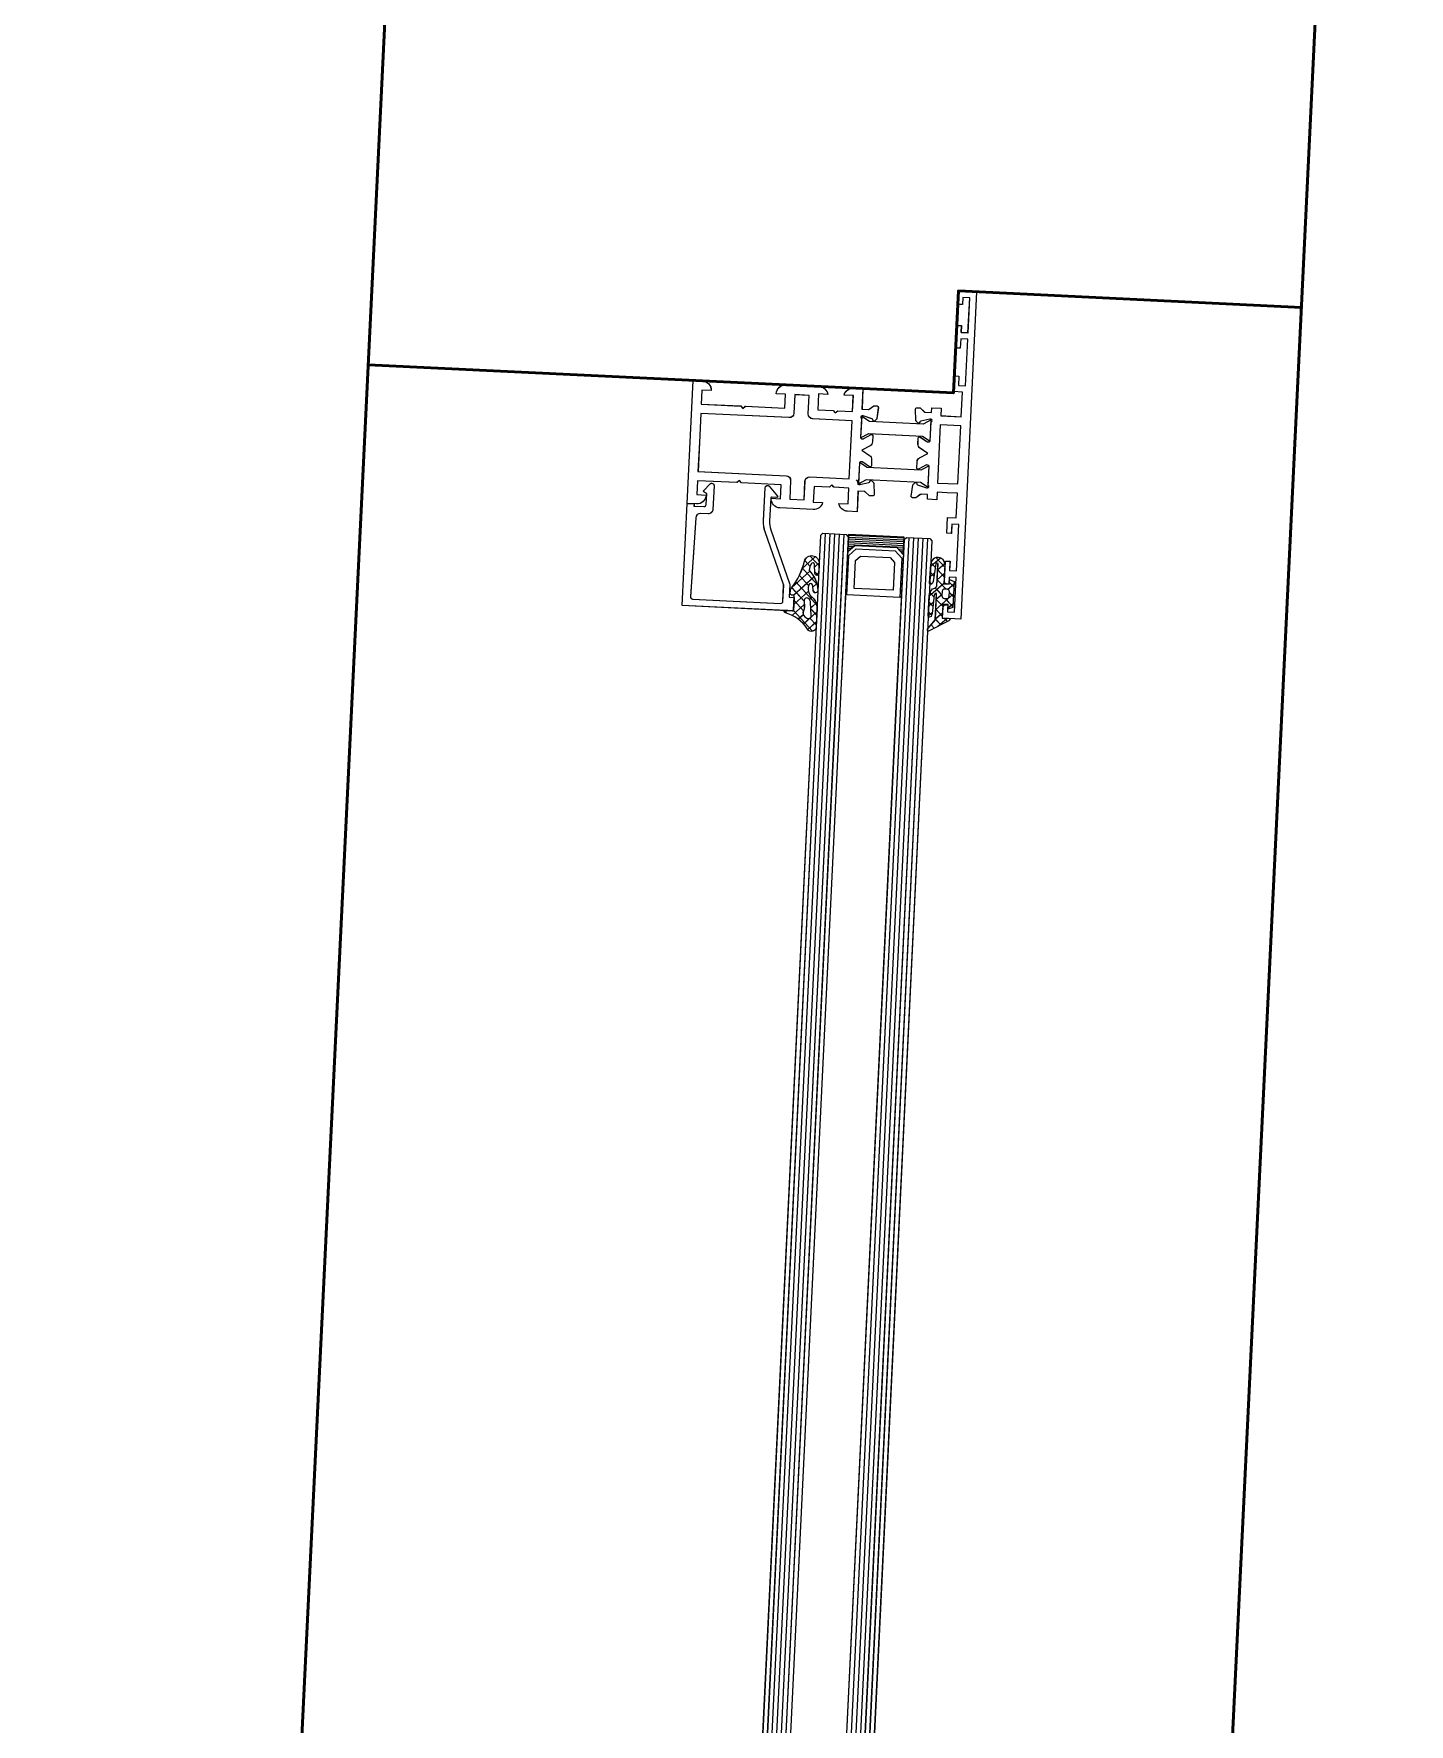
# Model space of a CAD drawing. Header units: millimetres. Extents: x 26282 to 30760, y 1404 to 4574.
# Drawn here: x 29199.79 to 29229.38, y 2884.74 to 2921.11 of the extents above; entities that cross this region are included whole.
import ezdxf

# ---------------------------------------------------------------- set-up
doc = ezdxf.new("R2010")
doc.units = ezdxf.units.MM
doc.header["$LTSCALE"] = 0.25
doc.linetypes.add('DIVIDE', pattern=[1.25, 0.5, -0.25, 0, -0.25, 0, -0.25])
for name, color, linetype, lineweight in [('AB-DUV', 4, 'Continuous', 50), ('DOĞRAMA', 30, 'Continuous', 20), ('SECTION LINE (3RDF)', 40, 'DIVIDE', 25)]:
    doc.layers.add(name, color=color, linetype=linetype, lineweight=lineweight)

# ---------------------------------------------------------------- blocks, each defined once
blk = doc.blocks.new('CHD60E27', base_point=(-138.6, 7.85))
at = {"color": 1, "linetype": 'Continuous'}
for p, q in [((-80.6, 56.35), (-78.6, 56.35)), ((-115.729976, 50.516652), (-114.729976, 49.516652)), ((-115.729976, 50.516652), (-114.729976, 49.516652)), ((-78.6, 29.85), (-80.6, 29.85)), ((-137.2, 16.75), (-135.7, 16.75)), ((-135.7, 16.75), (-135.7, 15.25))]:
    blk.add_line(p, q, dxfattribs=at)
at = {"color": 40, "linetype": 'Continuous'}
for points in [[(-138.6, 7.85), (-138.6, 78.35), (-134.7, 78.35), (-134.7, 75.95, -0.414213), (-135.199999, 75.45), (-135.7, 75.45), (-135.7, 76.95), (-137.2, 76.95), (-137.2, 69.45), (-135.7, 69.45), (-135.7, 70.95), (-135.2, 70.95, -0.414213), (-134.699999, 70.45), (-134.7, 66.05), (-135.7, 66.05), (-135.7, 68.05), (-137.2, 68.05), (-137.2, 58.05), (-135.7, 58.05), (-135.7, 60.05), (-134.7, 60.05), (-134.7, 56.65), (-136.6, 56.65), (-136.6, 51.35), (-134.4, 51.35), (-132.2, 51.35), (-132.2, 52.95), (-130.2, 52.95), (-130.2, 51.95), (-128.790992, 51.95, 0.176327), (-128.630295, 52.008489), (-127.7, 52.789099), (-127, 52.789099, -0.43976), (-126.701142, 52.462953), (-126.911671, 50.056591, -0.176327), (-126.983943, 49.901604), (-127.323223, 49.562323, -0.577351), (-127.741481, 49.674394), (-127.772347, 49.789587, 0.267949), (-127.949124, 49.966363), (-129.9, 50.489099), (-130.1, 50.489099, 0.842899), (-130.2, 49.906257), (-130.2, 45.839099, 0.414213), (-129.949998, 45.589099), (-129.628806, 45.589099, 0.137838), (-129.498553, 45.625711), (-127.980252, 46.552487, -0.585341), (-127.6, 46.339099), (-127.6, 45.002615, -0.261351), (-128.07899, 44.149065), (-129.797634, 43.1), (-128.07899, 42.050935, -0.261351), (-127.6, 41.197385), (-127.6, 39.8609, -0.585341), (-127.980252, 39.647512), (-129.498554, 40.574288, 0.137838), (-129.628807, 40.6109), (-129.95, 40.6109, 0.414213), (-130.199999, 40.360899), (-130.2, 36.293743, 0.842899), (-130.1, 35.710901), (-129.9, 35.7109), (-127.949123, 36.233636, 0.267949), (-127.772347, 36.410413), (-127.741481, 36.525605, -0.577351), (-127.323223, 36.637676), (-126.983943, 36.298396, -0.176327), (-126.911671, 36.143409), (-126.701141, 33.737047, -0.43976), (-127, 33.4109), (-127.7, 33.4109), (-128.630295, 34.191511, 0.176327), (-128.790992, 34.25), (-130.2, 34.25), (-130.2, 33.25), (-132.2, 33.25), (-132.2, 34.85), (-136.6, 34.85), (-136.6, 29.55), (-134.7, 29.55), (-134.7, 26.15), (-135.7, 26.15), (-135.7, 28.15), (-137.2, 28.15), (-137.2, 18.15), (-135.7, 18.15), (-135.7, 20.15), (-134.7, 20.15), (-134.7, 15.75, -0.414213), (-135.199999, 15.25), (-135.7, 15.25), (-135.7, 16.75), (-137.2, 16.75), (-137.2, 9.25), (-135.7, 9.25), (-135.7, 10.75), (-135.2, 10.75, -0.414213), (-134.699999, 10.25), (-134.7, 7.85), (-138.6, 7.85)], [(-78.6, 56.35), (-78.6, 29.85), (-79.6, 29.85), (-80.6, 29.85, -0.414213), (-82.599999, 31.85), (-80.6, 31.85), (-80.6, 34.85), (-89.1, 34.85), (-89.6, 35.35), (-90.1, 34.85), (-98.6, 34.85), (-98.6, 31.85), (-96.6, 31.85, -0.414213), (-98.599999, 29.85), (-105.740408, 29.85, -0.356298), (-107.699999, 31.450001), (-105.7, 31.45), (-105.7, 34.85), (-109, 34.85), (-109.5, 35.35), (-110, 34.85), (-113.2, 34.85), (-113.2, 31.45), (-111.2, 31.45, -0.356298), (-113.159592, 29.85), (-115.2, 29.85), (-115.2, 34.25), (-116.609007, 34.25, 0.176327), (-116.769704, 34.191511), (-117.7, 33.4109), (-118.4, 33.4109, -0.43976), (-118.698859, 33.737047), (-118.488329, 36.143409, -0.176327), (-118.416057, 36.298397), (-118.076776, 36.637677, -0.577351), (-117.658519, 36.525604), (-117.627652, 36.410413, 0.267949), (-117.450876, 36.233636), (-115.5, 35.7109), (-115.3, 35.7109, 0.842899), (-115.2, 36.293744), (-115.2, 40.3609, 0.414213), (-115.45, 40.6109), (-115.771193, 40.6109, 0.137838), (-115.901446, 40.574288), (-117.419747, 39.647512, -0.585341), (-117.799999, 39.8609), (-117.8, 41.197384, -0.261351), (-117.32101, 42.050935), (-115.602366, 43.1), (-117.321009, 44.149064, -0.261351), (-117.8, 45.002615), (-117.8, 46.339099, -0.585341), (-117.419747, 46.552488), (-115.901445, 45.625712, 0.137838), (-115.771193, 45.5891), (-115.45, 45.589099, 0.414213), (-115.199999, 45.8391), (-115.2, 49.906257, 0.842899), (-115.3, 50.489099), (-115.5, 50.489099), (-117.450876, 49.966364, 0.267949), (-117.627653, 49.789587), (-117.658518, 49.674395, -0.577351), (-118.076776, 49.562322), (-118.416057, 49.901603, -0.176327), (-118.488329, 50.056591), (-118.698858, 52.462953, -0.43976), (-118.4, 52.789099), (-117.7, 52.789099), (-116.769704, 52.008489, 0.176327), (-116.609007, 51.95), (-115.2, 51.95), (-115.2, 56.35), (-113.159591, 56.35, -0.356297), (-111.199999, 54.75), (-113.2, 54.75), (-113.2, 51.35), (-110, 51.35), (-109.5, 50.85), (-109, 51.35), (-105.7, 51.35), (-105.7, 54.75), (-107.7, 54.75, -0.356297), (-105.740408, 56.35), (-98.6, 56.35, -0.414213), (-96.599999, 54.350001), (-98.6, 54.35), (-98.6, 51.35), (-90.1, 51.35), (-89.6, 50.85), (-89.1, 51.35), (-80.6, 51.35), (-80.6, 54.35), (-82.6, 54.35, -0.414213), (-80.6, 56.35), (-78.6, 56.35)], [(-80.6, 43.1), (-80.6, 49.35), (-99.6, 49.35, -0.414213), (-100.6, 50.35), (-100.6, 54.35), (-103.7, 54.35), (-103.7, 50.35, -0.414213), (-104.699999, 49.350001), (-113.2, 49.35), (-113.2, 36.85), (-104.7, 36.85, -0.414213), (-103.699999, 35.850001), (-103.7, 31.85), (-100.6, 31.85), (-100.6, 35.85, -0.414213), (-99.6, 36.85), (-80.6, 36.85), (-80.6, 43.1)]]:
    blk.add_lwpolyline(points, format="xyb", close=True, dxfattribs=at)
blk.add_lwpolyline([(-134.4, 49.35), (-136.6, 49.35), (-136.6, 36.85), (-132.2, 36.85), (-132.2, 49.35), (-134.4, 49.35)], close=True, dxfattribs=at)
at = {"color": 4, "linetype": 'Continuous'}
for points in [[(-130.210348, 45.762166), (-128.497348, 46.762166), (-122.710348, 46.762166), (-116.923348, 46.762166), (-115.210348, 45.762166), (-115.210348, 50.362166), (-116.910348, 49.362166), (-122.710348, 49.362166), (-128.510348, 49.362166), (-130.210348, 50.362166), (-130.210348, 45.762166)], [(-128.497348, 39.437833), (-130.210348, 40.437833), (-130.210348, 35.837833), (-128.510348, 36.837833), (-122.710348, 36.837833), (-116.910348, 36.837833), (-115.210348, 35.837833), (-115.210348, 40.437833), (-116.923348, 39.437833), (-122.710348, 39.437833), (-128.497348, 39.437833)]]:
    blk.add_lwpolyline(points, close=True, dxfattribs=at)
blk = doc.blocks.new('CHD10-3111', base_point=(3855.389827, -8975.811796))
at = {"color": 40, "linetype": 'Continuous'}
blk.add_lwpolyline([(3855.389827, -8949.111796), (3879.389827, -8949.111796), (3879.389827, -8971.111796), (3877.889827, -8971.111796), (3877.889827, -8970.611796), (3875.789827, -8970.611796, 0.414276), (3875.289827, -8971.111902), (3875.289827, -8973.411796), (3875.891113, -8973.764938, -0.44986), (3875.948899, -8974.058621), (3874.687602, -8975.51474, -0.717959), (3873.789827, -8975.211796), (3873.789827, -8970.111796, -0.414242), (3874.789923, -8969.111796), (3876.40713, -8969.111796, 0.409111), (3877.406977, -8968.129248), (3877.703866, -8951.120522, 0.419335), (3877.203942, -8950.611796), (3858.289827, -8950.611796, 0.414214), (3857.789827, -8951.111796), (3857.789827, -8954.510299, 0.096347), (3857.826278, -8954.697709), (3862.331086, -8965.847499, -0.096289), (3862.789827, -8968.20752), (3862.789827, -8975.311796, -0.679855), (3861.925103, -8975.653814), (3860.044019, -8973.648631, -0.65679), (3860.189935, -8973.311796), (3861.289827, -8973.311796, 0.414214), (3861.489827, -8973.111796), (3861.489827, -8968.20752, 0.096295), (3861.125704, -8966.334383), (3856.526235, -8954.950297, -0.096289), (3856.489827, -8954.762994), (3856.489827, -8952.011796), (3855.389827, -8952.011796), (3855.389827, -8949.111796)], format="xyb", close=True, dxfattribs=at)
blk = doc.blocks.new('CHDMN-201', base_point=(29.944199, -19.992072))
at = {"color": 1, "linetype": 'Continuous'}
for p, q in [((24.944196, -17.917709), (26.712382, -16.149524)), ((24.944196, -17.222799), (26.363237, -18.64184)), ((24.944198, -20.039028), (27.683935, -17.299291)), ((25.670623, -15.827906), (29.959082, -20.116364)), ((24.944197, -19.344121), (26.23548, -20.635403)), ((25.079548, -21.600792), (25.475995, -21.997239)), ((25.189997, -21.91455), (25.940862, -21.163684)), ((25.940862, -21.163684), (26.275067, -20.829479)), ((26.23548, -20.635403), (26.260255, -20.660179)), ((26.954462, -24.392725), (29.944199, -21.402988)), ((27.730494, -21.495372), (30.203718, -19.022148)), ((27.817864, -19.286682), (28.843558, -18.260988)), ((27.826231, -20.104834), (29.944199, -22.222802)), ((31.257696, -20.089491), (31.80016, -19.547027)), ((31.416762, -19.452725), (31.950423, -19.986385)), ((25.232281, -26.114906), (26.046166, -25.301021)), ((25.475995, -21.997239), (29.768513, -26.289757)), ((25.477814, -24.120378), (25.941592, -24.584156)), ((25.916779, -27.551729), (30.108752, -23.359755)), ((26.075074, -23.150793), (26.624114, -22.601753)), ((26.882093, -28.707735), (30.556963, -25.032865)), ((27.79138, -22.191304), (30.58826, -24.988183)), ((24.944199, -28.524309), (25.530435, -27.938072)), ((25.094432, -27.979636), (25.776541, -28.661746)), ((25.178841, -25.942725), (28.496854, -29.260739)), ((26.991686, -25.63425), (29.066899, -27.709463)), ((24.944199, -29.950724), (27.004506, -32.011031)), ((24.952122, -30.637706), (25.869183, -29.720645)), ((25.810575, -31.900573), (28.517647, -29.193501)), ((26.861353, -29.746558), (28.07121, -30.956415))]:
    blk.add_line(p, q, dxfattribs=at)
for points in [[(26.390301, -23.393758, -0.11997), (25.342637, -22.236365, -0.11997), (24.944199, -20.726926), (24.944195, -16.789779, -0.730107), (26.758647, -16.209518, 0.185935), (31.810746, -19.549362, -0.858634), (31.670288, -20.125588), (30.144199, -19.992072, 0.414214), (29.944199, -20.192072), (29.944199, -23.09206, 0.414226), (30.244199, -23.392072), (30.544174, -23.392072, -0.414238), (30.844199, -23.692072), (30.844199, -24.310458, -0.167691), (30.631375, -24.927186, 0.106409), (28.114271, -30.786691, -0.907546), (24.944199, -30.478675), (24.944199, -28.292072, -1), (25.744199, -28.292072), (25.908447, -30.169443, 0.790151), (26.678457, -30.282816, 0.061795), (27.025941, -28.955975, 0.24686), (26.961879, -28.781202, -0.192553), (24.944199, -24.656358, -1), (25.941426, -24.581945, 0.061004), (26.187228, -25.817745, 0.744986), (26.953471, -25.796309, 0.211789), (26.613432, -23.622255, 0.100818), (26.390301, -23.393758)], [(26.255022, -20.600362), (26.380094, -22.029945, 0.17342), (26.661249, -22.641873, 0.008526), (26.786952, -22.766133, 0.691738), (27.799141, -22.280005), (27.680588, -20.924941, -0.129672), (27.819183, -20.120619, 0.375997), (27.441422, -18.85823), (27.046771, -18.610379, 0.619603), (26.12995, -19.17078), (26.255022, -20.600362)]]:
    blk.add_lwpolyline(points, format="xyb", close=True, dxfattribs=at)
blk = doc.blocks.new('*U44')
at = {"color": 4, "linetype": 'Continuous'}
for p, q in [((1457.994385, 76), (1457.994385, 75.99)), ((1458.394385, 76), (1458.394385, 75.6)), ((1458.794385, 76), (1458.794385, 75.2)), ((1459.194385, 76), (1459.194385, 74.8)), ((1459.594385, 76), (1459.594385, 64)), ((1459.994385, 76), (1459.994385, 64)), ((1460.394385, 76), (1460.394385, 64)), ((1460.794385, 76), (1460.794385, 64)), ((1461.194385, 76), (1461.194385, 64)), ((1461.594385, 76), (1461.594385, 64)), ((1457.994385, 64.01), (1457.994385, 64)), ((1458.394385, 64.4), (1458.394385, 64)), ((1458.794385, 64.8), (1458.794385, 64)), ((1459.194385, 65.2), (1459.194385, 64))]:
    blk.add_line(p, q, dxfattribs=at)
blk = doc.blocks.new('CHD40D02')
at = {"color": 1, "linetype": 'Continuous'}
for p, q in [((-1.122662, 0.665503), (-0.457159, 0)), ((-1.012226, 0), (0.801576, 1.813802)), ((0, -1.109094), (1.4, 0.290906)), ((0.205857, 1.458304), (1.4, 0.264161)), ((1.534377, 2.251105), (2.247288, 1.538194)), ((-2.117144, -5.347558), (1.4, -1.830414)), ((-2.117144, -3.226238), (-1.117144, -2.226238)), ((-2.117144, -2.582656), (-0.421916, -4.277884)), ((0, -0.457159), (1.4, -1.857159)), ((0, -2.578479), (1.4, -3.978479)), ((2.000247, -3.351488), (2.91136, -2.440375)), ((2.050967, -2.508126), (2.906913, -3.364072)), ((2.135987, -1.094428), (2.921622, -0.308793)), ((2.222769, -0.558608), (2.917076, -1.252915)), ((-2.117144, -4.703976), (-1.237492, -5.583628)), ((-2.117144, -7.468879), (-0.899257, -6.250992)), ((-2.117144, -6.825296), (-1.117144, -7.825296)), ((-0.543237, -6.277883), (1.4, -8.22112)), ((0, -7.473055), (2.106571, -5.366485)), ((0.262508, -5.089227), (1.4, -3.951735)), ((0.262508, -4.962308), (1.066416, -5.766216)), ((1.066416, -5.766216), (1.7501, -6.4499)), ((1.930627, -4.509107), (2.59883, -5.177309)), ((2.106571, -5.366485), (2.901098, -4.571957)), ((2.59883, -5.177309), (2.73038, -5.30886)), ((0, -9.594375), (1.4, -8.194375)), ((0, -8.942441), (1.4, -10.34244)), ((0.005596, -11.710099), (1.4, -10.315696)), ((2.065011, -9.650685), (2.925923, -8.789773)), ((2.137826, -8.958946), (2.903131, -9.724251)), ((2.53001, -7.22981), (2.953639, -7.653438)), ((0.000001, -11.063761), (1.86654, -12.930301)), ((0.929001, -12.908016), (2.87289, -10.964126)), ((1.935795, -10.878236), (2.844412, -11.786853))]:
    blk.add_line(p, q, dxfattribs=at)
at = {"color": 7, "linetype": 'Continuous'}
blk.add_line((2.921685, -0.29561), (2.817805, -0.199647), dxfattribs=at)
at = {"color": 1, "linetype": 'Continuous'}
for points in [[(2.921685, -0.29561), (2.9, -4.8), (2.8, -5.1), (2.7, -5.4), (2.6, -5.7), (2.4, -6), (2.3, -6.2), (2, -6.3), (1.8, -6.4), (1.6, -6.6), (1.5, -6.7), (1.4, -6.9), (1.4, -11.5), (1.4, -11.7), (1.6, -11.8), (1.65982, -11.8), (1.85982, -11.6), (2.25982, -7.8), (2.35982, -7.4), (2.55982, -7.2), (2.85982, -7.2), (2.95982, -7.4), (2.85982, -11.5, -1.047986), (0.000001, -11.499982), (0, -7.412301), (-1.117144, -7.412301), (-1.117144, -8.412301), (-2.117144, -7.977518), (-2.117144, -2.406848), (-1.117144, -2.015544), (-1.117144, -3.015544), (0, -3.015544), (0, 0), (-1.5, 0), (-1.6, 0.1), (-1.6, 0.3), (-1.4, 0.5), (2.700478, 2.946982), (2.800478, 2.946982), (2.900478, 2.746982), (2.900478, 2.446982), (2.700478, 2.146982), (1.4, 0.4), (1.4, -5.2), (1.5, -5.3), (1.7, -5.2), (1.907825, -4.888262), (2.146067, -0.926812), (2.230152, -0.523166), (2.318197, -0.219443), (2.614003, -0.107644), (2.817805, -0.199647), (2.921685, -0.29561)], [(0.116062, -6.131436, 0.198912), (0.262508, -5.777883), (0.262508, -4.777884, 0.414213), (-0.237492, -4.277884), (-0.737492, -4.277884, 0.414213), (-1.237492, -4.777883), (-1.237492, -5.777884, 0.414213), (-0.737492, -6.277883), (-0.237491, -6.277883, 0.198912), (0.116062, -6.131436)]]:
    blk.add_lwpolyline(points, format="xyb", close=True, dxfattribs=at)
blk = doc.blocks.new('A$C74C11A8A')
at = {"layer": 'DOĞRAMA', "color": 155, "linetype": 'Continuous'}
for p, q in [((1307.83, 82.94), (753.58, 82.94)), ((1307.83, 81.94), (753.58, 81.94)), ((1307.83, 80.94), (753.58, 80.94)), ((1339.33, 82.94), (1307.83, 82.94)), ((1339.83, 81.94), (1307.83, 81.94)), ((1339.83, 80.94), (1307.83, 80.94)), ((1339.33, 82.94), (1339.83, 82.44)), ((1339.83, 82.44), (1339.83, 77.44)), ((1307.83, 79.94), (753.58, 79.94)), ((1307.83, 78.94), (753.58, 78.94)), ((1307.83, 77.94), (753.58, 77.94)), ((1307.83, 76.94), (753.58, 76.94)), ((1339.83, 79.94), (1307.83, 79.94)), ((1339.83, 78.94), (1307.83, 78.94)), ((1339.83, 77.94), (1307.83, 77.94)), ((1339.33, 76.94), (1307.83, 76.94)), ((1326.83, 65.24), (1326.83, 76.64)), ((1326.83, 76.64), (1335.33, 76.64)), ((1335.33, 76.64), (1336.83, 75.14)), ((1339.83, 77.44), (1339.33, 76.94)), ((1328.33, 66.74), (1328.33, 75.14)), ((1328.33, 75.14), (1334.33, 75.14)), ((1334.33, 75.14), (1335.33, 74.14)), ((1335.33, 74.14), (1335.33, 67.74)), ((1336.83, 75.14), (1336.83, 66.74)), ((1334.33, 66.74), (1328.33, 66.74)), ((1335.33, 67.74), (1334.33, 66.74)), ((1336.83, 66.74), (1335.33, 65.24)), ((1307.83, 64.94), (753.58, 64.94)), ((1307.83, 63.94), (753.58, 63.94)), ((1307.83, 62.94), (753.58, 62.94)), ((1307.83, 61.94), (753.58, 61.94)), ((1339.33, 64.94), (1307.83, 64.94)), ((1339.83, 63.94), (1307.83, 63.94)), ((1339.83, 62.94), (1307.83, 62.94)), ((1339.83, 61.94), (1307.83, 61.94)), ((1335.33, 65.24), (1326.83, 65.24)), ((1339.33, 64.94), (1339.83, 64.44)), ((1339.83, 64.44), (1339.83, 59.44)), ((1307.83, 60.94), (753.58, 60.94)), ((1307.83, 59.94), (753.58, 59.94)), ((1307.83, 58.94), (753.58, 58.94)), ((1339.83, 60.94), (1307.83, 60.94)), ((1339.83, 59.94), (1307.83, 59.94)), ((1339.33, 58.94), (1307.83, 58.94)), ((1339.83, 59.44), (1339.33, 58.94))]:
    blk.add_line(p, q, dxfattribs=at)
blk.add_lwpolyline([(1339.83, 76.94), (1336.08, 76.94), (1337.58, 75.44), (1337.58, 66.44), (1336.08, 64.94), (1339.83, 64.94), (1339.83, 76.94)], close=True, dxfattribs=at)
at = {"layer": 'DOĞRAMA', "color": 155, "rotation": 90}
for name, p in [('CHD60E27', (1393.33, 51.94)), ('CHD10-3111', (1349.53, 87.94)), ('CHDMN-201', (1322.83, 87.94))]:
    blk.add_blockref(name, p, dxfattribs=at)
at = {"layer": 'DOĞRAMA', "color": 155}
blk.add_blockref('*U44', (-121.91, 0.94), dxfattribs=at)
at = {"layer": 'DOĞRAMA', "color": 155, "xscale": 1.034312, "rotation": 90}
blk.add_blockref('CHD40D02', (1322.83, 55.94), dxfattribs=at)
blk = doc.blocks.new('A$C187D15ED')
at = {"layer": 'AB-DUV'}
for p, q in [((9627.342, 2518.262), (9639.03, 2760.149)), ((9646.641, 2503.262), (9658.959, 2758.194))]:
    blk.add_line(p, q, dxfattribs=at)
blk.add_lwpolyline([(9636.557, 2708.963), (9649.152, 2708.355), (9649.259, 2710.552), (9656.64, 2710.195)], dxfattribs=at)
at = {"layer": 'SECTION LINE (3RDF)', "xscale": 0.0999999999999993, "yscale": 0.0999999999999993, "zscale": 0.0999999999999993, "rotation": 87.23356812257782}
blk.add_blockref('A$C74C11A8A', (9648.112, 2571.111), dxfattribs=at)
blk.add_blockref('A$C74C11A8A', (9648.112, 2571.111), dxfattribs=at)

msp = doc.modelspace()

# ---------------------------------------------------------------- block references
at = {"layer": 'AB-DUV', "ltscale": 100}
msp.add_blockref('A$C187D15ED', (19570.424, 205.028, 5.126), dxfattribs=at)

# ---------------------------------------------------------------- next in the draw order: linework, layer by layer
at = {"layer": 'DOĞRAMA', "color": 1, "linetype": 'Continuous'}
for p, q in [((29219.739, 2914.686, 5.126), (29219.747, 2914.835, 5.126)), ((29219.889, 2914.678, 5.126), (29219.739, 2914.686, 5.126)), ((29213.973, 2913.653, 5.126), (29214.173, 2913.643, 5.126)), ((29217.582, 2911.409, 5.126), (29217.487, 2911.514, 5.126)), ((29217.582, 2911.409, 5.126), (29217.487, 2911.514, 5.126)), ((29214.045, 2910.996, 5.126), (29213.845, 2911.006, 5.126)), ((29216.606, 2909.862, 5.126), (29216.323, 2909.605, 5.126)), ((29216.491, 2909.652, 5.126), (29216.376, 2909.779, 5.126)), ((29216.683, 2909.663, 5.126), (29216.488, 2909.879, 5.126)), ((29216.686, 2909.732, 5.126), (29216.59, 2909.645, 5.126)), ((29219.062, 2909.292, 5.126), (29219.092, 2909.701, 5.126)), ((29219.299, 2909.832, 5.126), (29219.088, 2909.648, 5.126)), ((29219.185, 2909.634, 5.126), (29219.095, 2909.73, 5.126)), ((29219.196, 2909.706, 5.126), (29219.136, 2909.329, 5.126)), ((29219.218, 2909.725, 5.126), (29219.196, 2909.706, 5.126)), ((29219.386, 2909.643, 5.126), (29219.202, 2909.839, 5.126)), ((29219.224, 2909.725, 5.126), (29219.218, 2909.725, 5.126)), ((29219.221, 2909.234, 5.126), (29219.243, 2909.694, 5.126)), ((29219.244, 2909.714, 5.126), (29219.224, 2909.725, 5.126)), ((29219.388, 2909.708, 5.126), (29219.237, 2909.576, 5.126)), ((29219.243, 2909.694, 5.126), (29219.244, 2909.714, 5.126)), ((29219.388, 2909.687, 5.126), (29219.368, 2909.279, 5.126)), ((29216.484, 2909.548, 5.126), (29216.099, 2909.199, 5.126)), ((29216.575, 2909.428, 5.126), (29216.136, 2909.03, 5.126)), ((29216.592, 2908.871, 5.126), (29216.184, 2909.321, 5.126)), ((29216.458, 2909.242, 5.126), (29216.261, 2909.459, 5.126)), ((29216.641, 2909.264, 5.126), (29216.325, 2909.611, 5.126)), ((29216.659, 2909.467, 5.126), (29216.594, 2909.538, 5.126)), ((29216.677, 2909.521, 5.126), (29216.615, 2909.465, 5.126)), ((29219.166, 2909.512, 5.126), (29219.072, 2909.431, 5.126)), ((29219.155, 2909.444, 5.126), (29219.079, 2909.524, 5.126)), ((29219.136, 2909.329, 5.126), (29219.124, 2909.289, 5.126)), ((29219.379, 2909.496, 5.126), (29219.227, 2909.364, 5.126)), ((29219.419, 2909.163, 5.126), (29219.227, 2909.366, 5.126)), ((29219.375, 2909.431, 5.126), (29219.238, 2909.578, 5.126)), ((29219.483, 2909.273, 5.126), (29219.488, 2909.373, 5.126)), ((29219.488, 2909.373, 5.126), (29219.589, 2909.324, 5.126)), ((29219.589, 2909.324, 5.126), (29219.563, 2908.768, 5.126)), ((29216.362, 2908.902, 5.126), (29216.096, 2909.195, 5.126)), ((29216.456, 2909.118, 5.126), (29216.143, 2908.834, 5.126)), ((29216.538, 2908.989, 5.126), (29216.48, 2908.937, 5.126)), ((29216.636, 2909.281, 5.126), (29216.551, 2909.204, 5.126)), ((29216.602, 2909.083, 5.126), (29216.558, 2909.132, 5.126)), ((29219.032, 2908.582, 5.126), (29219.056, 2909.032, 5.126)), ((29219.141, 2909.085, 5.126), (29219.055, 2909.009, 5.126)), ((29219.056, 2909.032, 5.126), (29219.068, 2909.062, 5.126)), ((29219.072, 2909.272, 5.126), (29219.062, 2909.292, 5.126)), ((29219.106, 2909.273, 5.126), (29219.064, 2909.317, 5.126)), ((29219.068, 2909.062, 5.126), (29219.079, 2909.091, 5.126)), ((29219.103, 2909.27, 5.126), (29219.072, 2909.272, 5.126)), ((29219.089, 2909.068, 5.126), (29219.076, 2909.082, 5.126)), ((29219.079, 2909.091, 5.126), (29219.091, 2909.12, 5.126)), ((29219.155, 2908.998, 5.126), (29219.089, 2909.068, 5.126)), ((29219.091, 2909.12, 5.126), (29219.113, 2909.149, 5.126)), ((29219.124, 2909.289, 5.126), (29219.103, 2909.27, 5.126)), ((29219.113, 2909.149, 5.126), (29219.125, 2909.169, 5.126)), ((29219.159, 2909.036, 5.126), (29219.115, 2908.641, 5.126)), ((29219.125, 2909.169, 5.126), (29219.156, 2909.177, 5.126)), ((29219.368, 2909.285, 5.126), (29219.141, 2909.085, 5.126)), ((29219.156, 2909.177, 5.126), (29219.177, 2909.186, 5.126)), ((29219.182, 2909.066, 5.126), (29219.159, 2909.036, 5.126)), ((29219.177, 2909.186, 5.126), (29219.199, 2909.205, 5.126)), ((29219.203, 2909.075, 5.126), (29219.182, 2909.066, 5.126)), ((29219.25, 2909.119, 5.126), (29219.183, 2909.191, 5.126)), ((29219.186, 2908.505, 5.126), (29219.213, 2909.065, 5.126)), ((29219.577, 2909.062, 5.126), (29219.196, 2908.728, 5.126)), ((29219.199, 2909.205, 5.126), (29219.21, 2909.215, 5.126)), ((29219.213, 2909.065, 5.126), (29219.203, 2909.075, 5.126)), ((29219.33, 2909.048, 5.126), (29219.207, 2908.94, 5.126)), ((29219.21, 2909.215, 5.126), (29219.221, 2909.234, 5.126)), ((29219.329, 2909.035, 5.126), (29219.25, 2909.119, 5.126)), ((29219.333, 2909.117, 5.126), (29219.328, 2909.017, 5.126)), ((29219.368, 2909.279, 5.126), (29219.483, 2909.273, 5.126)), ((29219.377, 2908.964, 5.126), (29219.429, 2908.962, 5.126)), ((29219.439, 2909.162, 5.126), (29219.387, 2909.164, 5.126)), ((29219.563, 2908.786, 5.126), (29219.396, 2908.963, 5.126)), ((29219.587, 2909.274, 5.126), (29219.455, 2909.158, 5.126)), ((29219.483, 2909.009, 5.126), (29219.488, 2909.109, 5.126)), ((29219.584, 2909.209, 5.126), (29219.485, 2909.314, 5.126)), ((29219.574, 2908.997, 5.126), (29219.487, 2909.09, 5.126)), ((29215.986, 2908.646, 5.126), (29215.936, 2908.702, 5.126)), ((29216.005, 2908.709, 5.126), (29215.948, 2908.657, 5.126)), ((29216.364, 2908.832, 5.126), (29216.105, 2908.597, 5.126)), ((29216.543, 2908.256, 5.126), (29216.135, 2908.705, 5.126)), ((29216.348, 2908.694, 5.126), (29216.147, 2908.915, 5.126)), ((29216.345, 2908.612, 5.126), (29216.238, 2908.514, 5.126)), ((29216.636, 2908.673, 5.126), (29216.349, 2908.413, 5.126)), ((29216.542, 2908.79, 5.126), (29216.507, 2908.759, 5.126)), ((29216.51, 2908.739, 5.126), (29216.507, 2908.742, 5.126)), ((29216.632, 2908.604, 5.126), (29216.51, 2908.739, 5.126)), ((29216.62, 2908.862, 5.126), (29216.542, 2908.79, 5.126)), ((29216.63, 2908.83, 5.126), (29216.592, 2908.871, 5.126)), ((29219.117, 2908.658, 5.126), (29219.032, 2908.584, 5.126)), ((29219.105, 2908.605, 5.126), (29219.037, 2908.678, 5.126)), ((29219.142, 2908.883, 5.126), (29219.043, 2908.796, 5.126)), ((29219.132, 2908.799, 5.126), (29219.048, 2908.889, 5.126)), ((29219.104, 2908.602, 5.126), (29219.094, 2908.572, 5.126)), ((29219.115, 2908.641, 5.126), (29219.104, 2908.602, 5.126)), ((29219.338, 2908.649, 5.126), (29219.186, 2908.516, 5.126)), ((29219.334, 2908.584, 5.126), (29219.197, 2908.731, 5.126)), ((29219.345, 2908.796, 5.126), (29219.207, 2908.943, 5.126)), ((29219.347, 2908.839, 5.126), (29219.332, 2908.538, 5.126)), ((29219.462, 2908.834, 5.126), (29219.347, 2908.839, 5.126)), ((29219.457, 2908.734, 5.126), (29219.462, 2908.834, 5.126)), ((29219.563, 2908.768, 5.126), (29219.457, 2908.734, 5.126)), ((29219.567, 2908.85, 5.126), (29219.458, 2908.755, 5.126)), ((29216.625, 2908.461, 5.126), (29216.44, 2908.293, 5.126)), ((29216.622, 2908.392, 5.126), (29216.487, 2908.54, 5.126)), ((29219.019, 2908.278, 5.126), (29219.021, 2908.308, 5.126)), ((29219.029, 2908.258, 5.126), (29219.019, 2908.278, 5.126)), ((29219.021, 2908.308, 5.126), (29219.043, 2908.337, 5.126)), ((29219.039, 2908.257, 5.126), (29219.029, 2908.258, 5.126)), ((29219.042, 2908.572, 5.126), (29219.032, 2908.582, 5.126)), ((29219.474, 2908.481, 5.126), (29219.039, 2908.257, 5.126)), ((29219.063, 2908.562, 5.126), (29219.042, 2908.572, 5.126)), ((29219.043, 2908.337, 5.126), (29219.186, 2908.505, 5.126)), ((29219.094, 2908.572, 5.126), (29219.063, 2908.562, 5.126)), ((29219.163, 2908.321, 5.126), (29219.093, 2908.396, 5.126)), ((29219.304, 2908.394, 5.126), (29219.186, 2908.519, 5.126)), ((29219.437, 2908.533, 5.126), (29219.241, 2908.361, 5.126)), ((29219.332, 2908.538, 5.126), (29219.487, 2908.531, 5.126)), ((29219.445, 2908.466, 5.126), (29219.379, 2908.536, 5.126)), ((29219.496, 2908.5, 5.126), (29219.474, 2908.481, 5.126)), ((29219.487, 2908.531, 5.126), (29219.497, 2908.52, 5.126)), ((29219.497, 2908.52, 5.126), (29219.496, 2908.5, 5.126))]:
    msp.add_line(p, q, dxfattribs=at)
at = {"layer": 'DOĞRAMA', "color": 155, "linetype": 'Continuous'}
for p, q in [((29216.715, 2910.317, 5.126), (29216.563, 2907.17, 5.126)), ((29216.817, 2910.362, 5.126), (29216.663, 2907.165, 5.126)), ((29216.715, 2910.317, 5.126), (29216.767, 2910.364, 5.126)), ((29216.917, 2910.357, 5.126), (29216.763, 2907.161, 5.126)), ((29216.767, 2910.364, 5.126), (29217.267, 2910.34, 5.126)), ((29217.017, 2910.352, 5.126), (29216.863, 2907.156, 5.126)), ((29217.117, 2910.347, 5.126), (29216.963, 2907.151, 5.126)), ((29217.217, 2910.342, 5.126), (29217.062, 2907.146, 5.126)), ((29217.314, 2910.288, 5.126), (29217.162, 2907.141, 5.126)), ((29217.267, 2910.34, 5.126), (29217.314, 2910.288, 5.126)), ((29218.513, 2910.23, 5.126), (29218.361, 2907.083, 5.126)), ((29218.615, 2910.275, 5.126), (29218.461, 2907.079, 5.126)), ((29218.513, 2910.23, 5.126), (29218.565, 2910.277, 5.126)), ((29218.715, 2910.27, 5.126), (29218.561, 2907.074, 5.126)), ((29218.565, 2910.277, 5.126), (29219.065, 2910.253, 5.126)), ((29218.815, 2910.265, 5.126), (29218.661, 2907.069, 5.126)), ((29218.915, 2910.26, 5.126), (29218.76, 2907.064, 5.126)), ((29219.015, 2910.255, 5.126), (29218.86, 2907.059, 5.126)), ((29219.112, 2910.201, 5.126), (29218.96, 2907.054, 5.126)), ((29219.065, 2910.253, 5.126), (29219.112, 2910.201, 5.126)), ((29217.284, 2909.038, 5.126), (29217.325, 2909.887, 5.126)), ((29217.325, 2909.887, 5.126), (29217.482, 2910.029, 5.126)), ((29217.441, 2909.18, 5.126), (29217.47, 2909.779, 5.126)), ((29217.47, 2909.779, 5.126), (29217.575, 2909.875, 5.126)), ((29217.482, 2910.029, 5.126), (29218.321, 2909.989, 5.126)), ((29217.575, 2909.875, 5.126), (29218.214, 2909.844, 5.126)), ((29218.214, 2909.844, 5.126), (29218.309, 2909.739, 5.126)), ((29218.309, 2909.739, 5.126), (29218.28, 2909.14, 5.126)), ((29218.321, 2909.989, 5.126), (29218.464, 2909.832, 5.126)), ((29218.464, 2909.832, 5.126), (29218.423, 2908.983, 5.126)), ((29218.423, 2908.983, 5.126), (29217.284, 2909.038, 5.126)), ((29218.28, 2909.14, 5.126), (29217.441, 2909.18, 5.126)), ((29216.563, 2907.17, 5.126), (29213.888, 2851.81, 5.126)), ((29216.663, 2907.165, 5.126), (29213.988, 2851.805, 5.126)), ((29216.763, 2907.161, 5.126), (29214.088, 2851.8, 5.126)), ((29216.863, 2907.156, 5.126), (29214.188, 2851.795, 5.126)), ((29216.963, 2907.151, 5.126), (29214.287, 2851.791, 5.126)), ((29217.062, 2907.146, 5.126), (29214.387, 2851.786, 5.126)), ((29217.162, 2907.141, 5.126), (29214.487, 2851.781, 5.126)), ((29218.361, 2907.083, 5.126), (29215.686, 2851.723, 5.126)), ((29218.461, 2907.079, 5.126), (29215.786, 2851.718, 5.126)), ((29218.561, 2907.074, 5.126), (29215.886, 2851.713, 5.126)), ((29218.661, 2907.069, 5.126), (29215.986, 2851.708, 5.126)), ((29218.76, 2907.064, 5.126), (29216.085, 2851.704, 5.126)), ((29218.86, 2907.059, 5.126), (29216.185, 2851.699, 5.126)), ((29218.96, 2907.054, 5.126), (29216.285, 2851.694, 5.126))]:
    msp.add_line(p, q, dxfattribs=at)
at = {"layer": 'DOĞRAMA', "color": 4, "linetype": 'Continuous'}
for p, q in [((29217.304, 2910.083, 5.126), (29217.424, 2910.077, 5.126)), ((29217.306, 2910.123, 5.126), (29218.505, 2910.065, 5.126)), ((29217.308, 2910.163, 5.126), (29218.507, 2910.105, 5.126)), ((29217.31, 2910.203, 5.126), (29218.509, 2910.145, 5.126)), ((29217.312, 2910.243, 5.126), (29218.511, 2910.185, 5.126)), ((29217.314, 2910.283, 5.126), (29218.513, 2910.225, 5.126)), ((29217.316, 2910.323, 5.126), (29218.515, 2910.265, 5.126)), ((29217.299, 2909.963, 5.126), (29217.3, 2909.963, 5.126)), ((29217.301, 2910.003, 5.126), (29217.341, 2910.001, 5.126)), ((29217.303, 2910.043, 5.126), (29217.382, 2910.039, 5.126)), ((29218.383, 2910.031, 5.126), (29218.503, 2910.025, 5.126)), ((29218.421, 2909.989, 5.126), (29218.501, 2909.985, 5.126)), ((29218.459, 2909.947, 5.126), (29218.499, 2909.945, 5.126)), ((29218.496, 2909.905, 5.126), (29218.497, 2909.905, 5.126))]:
    msp.add_line(p, q, dxfattribs=at)
at = {"layer": 'DOĞRAMA', "color": 7, "linetype": 'Continuous'}
msp.add_line((29219.032, 2908.582, 5.126), (29219.042, 2908.572, 5.126), dxfattribs=at)
at = {"layer": 'DOĞRAMA', "color": 40, "linetype": 'Continuous', "elevation": 5.126}
for points in [[(29220.072, 2915.561), (29219.732, 2908.519), (29219.342, 2908.538), (29219.354, 2908.777, -0.414213), (29219.406, 2908.825), (29219.456, 2908.823), (29219.449, 2908.673), (29219.599, 2908.665), (29219.635, 2909.415), (29219.485, 2909.422), (29219.478, 2909.272), (29219.428, 2909.274, -0.414213), (29219.38, 2909.327), (29219.402, 2909.766), (29219.501, 2909.761), (29219.492, 2909.562), (29219.642, 2909.554), (29219.69, 2910.553), (29219.54, 2910.56), (29219.53, 2910.361), (29219.431, 2910.366), (29219.447, 2910.705), (29219.637, 2910.696), (29219.662, 2911.225), (29219.443, 2911.236), (29219.223, 2911.247), (29219.215, 2911.087), (29219.015, 2911.096), (29219.02, 2911.196), (29218.879, 2911.203, 0.176327), (29218.863, 2911.198), (29218.766, 2911.125), (29218.697, 2911.128, -0.43976), (29218.668, 2911.162), (29218.701, 2911.401, -0.176327), (29218.709, 2911.416), (29218.744, 2911.449, -0.577351), (29218.786, 2911.435), (29218.788, 2911.424, 0.267949), (29218.805, 2911.405), (29218.997, 2911.344), (29219.017, 2911.343, 0.842899), (29219.03, 2911.4), (29219.05, 2911.807, 0.414213), (29219.026, 2911.833), (29218.994, 2911.834, 0.137838), (29218.981, 2911.831), (29218.825, 2911.746, -0.585341), (29218.788, 2911.769), (29218.794, 2911.903, -0.261351), (29218.846, 2911.986), (29219.023, 2912.082), (29218.856, 2912.195, -0.261351), (29218.812, 2912.283), (29218.819, 2912.416, -0.585341), (29218.858, 2912.436), (29219.005, 2912.336, 0.137838), (29219.018, 2912.332), (29219.05, 2912.33, 0.414213), (29219.076, 2912.354), (29219.096, 2912.76, 0.842899), (29219.089, 2912.819), (29219.069, 2912.82), (29218.871, 2912.777, 0.267949), (29218.853, 2912.76), (29218.849, 2912.749, -0.577351), (29218.807, 2912.74), (29218.775, 2912.775, -0.176327), (29218.768, 2912.791), (29218.759, 2913.032, -0.43976), (29218.79, 2913.064), (29218.86, 2913.06), (29218.949, 2912.978, 0.176327), (29218.965, 2912.971), (29219.106, 2912.964), (29219.11, 2913.064), (29219.31, 2913.054), (29219.302, 2912.895), (29219.742, 2912.873), (29219.768, 2913.403), (29219.578, 2913.412), (29219.594, 2913.752), (29219.694, 2913.747), (29219.684, 2913.547), (29219.834, 2913.54), (29219.883, 2914.539), (29219.733, 2914.546), (29219.723, 2914.346), (29219.623, 2914.351), (29219.644, 2914.79, -0.414213), (29219.697, 2914.838), (29219.747, 2914.835), (29219.739, 2914.686), (29219.889, 2914.678), (29219.925, 2915.428), (29219.776, 2915.435), (29219.768, 2915.285), (29219.718, 2915.287, -0.414213), (29219.671, 2915.34), (29219.683, 2915.579), (29220.072, 2915.561)], [(29213.845, 2911.006), (29213.973, 2913.653), (29214.073, 2913.648), (29214.173, 2913.643, -0.414213), (29214.363, 2913.434), (29214.163, 2913.443), (29214.149, 2913.144), (29214.998, 2913.103), (29215.045, 2913.05), (29215.097, 2913.098), (29215.946, 2913.057), (29215.961, 2913.356), (29215.761, 2913.366, -0.414213), (29215.971, 2913.556), (29216.684, 2913.522, -0.356298), (29216.872, 2913.353), (29216.672, 2913.362), (29216.656, 2913.023), (29216.985, 2913.007), (29217.033, 2912.954), (29217.085, 2913.002), (29217.405, 2912.986), (29217.421, 2913.326), (29217.221, 2913.336, -0.356298), (29217.425, 2913.486), (29217.629, 2913.476), (29217.607, 2913.037), (29217.748, 2913.03, 0.176327), (29217.764, 2913.035), (29217.861, 2913.108), (29217.931, 2913.105, -0.43976), (29217.959, 2913.071), (29217.927, 2912.832, -0.176327), (29217.919, 2912.817), (29217.883, 2912.784, -0.577351), (29217.842, 2912.797), (29217.839, 2912.809, 0.267949), (29217.823, 2912.828), (29217.63, 2912.889), (29217.61, 2912.89, 0.842899), (29217.598, 2912.833), (29217.578, 2912.426, 0.414213), (29217.602, 2912.4), (29217.634, 2912.399, 0.137838), (29217.647, 2912.402), (29217.803, 2912.487, -0.585341), (29217.84, 2912.464), (29217.834, 2912.33, -0.261351), (29217.782, 2912.247), (29217.605, 2912.151), (29217.771, 2912.038, -0.261351), (29217.815, 2911.95), (29217.809, 2911.817, -0.585341), (29217.77, 2911.797), (29217.623, 2911.897, 0.137838), (29217.61, 2911.901), (29217.578, 2911.903, 0.414213), (29217.551, 2911.879), (29217.532, 2911.473, 0.842899), (29217.539, 2911.414), (29217.559, 2911.413), (29217.756, 2911.456, 0.267949), (29217.775, 2911.473), (29217.778, 2911.484, -0.577351), (29217.821, 2911.493), (29217.853, 2911.458, -0.176327), (29217.86, 2911.442), (29217.869, 2911.201, -0.43976), (29217.838, 2911.169), (29217.768, 2911.173), (29217.678, 2911.255, 0.176327), (29217.663, 2911.262), (29217.522, 2911.269), (29217.501, 2910.829), (29217.297, 2910.839, -0.356297), (29217.109, 2911.008), (29217.309, 2910.999), (29217.325, 2911.338), (29217.005, 2911.354), (29216.958, 2911.406), (29216.906, 2911.359), (29216.576, 2911.374), (29216.56, 2911.035), (29216.759, 2911.025, -0.356297), (29216.556, 2910.875), (29215.843, 2910.909, -0.414213), (29215.653, 2911.119), (29215.852, 2911.109), (29215.867, 2911.409), (29215.018, 2911.45), (29214.97, 2911.502), (29214.918, 2911.455), (29214.069, 2911.496), (29214.054, 2911.196), (29214.254, 2911.186, -0.414213), (29214.045, 2910.996), (29213.845, 2911.006)], [(29214.109, 2912.32), (29214.079, 2911.695), (29215.976, 2911.604, -0.414213), (29216.071, 2911.499), (29216.052, 2911.099), (29216.362, 2911.084), (29216.381, 2911.484, -0.414213), (29216.486, 2911.579), (29217.335, 2911.538), (29217.395, 2912.787), (29216.546, 2912.828, -0.414213), (29216.451, 2912.932), (29216.47, 2913.332), (29216.161, 2913.347), (29216.141, 2912.947, -0.414213), (29216.037, 2912.852), (29214.139, 2912.944), (29214.109, 2912.32)], [(29216.136, 2908.693), (29213.739, 2908.808), (29213.845, 2911.006), (29213.995, 2910.999), (29213.992, 2910.949), (29214.202, 2910.939, 0.414276), (29214.254, 2910.986), (29214.266, 2911.216), (29214.207, 2911.254, -0.44986), (29214.203, 2911.284), (29214.336, 2911.423, -0.717959), (29214.424, 2911.388), (29214.399, 2910.879, -0.414242), (29214.295, 2910.784), (29214.133, 2910.792, 0.409111), (29214.029, 2910.698), (29213.917, 2909.001, 0.419335), (29213.964, 2908.948), (29215.854, 2908.856, 0.414214), (29215.906, 2908.904), (29215.922, 2909.243, 0.096347), (29215.92, 2909.262), (29215.523, 2910.398, -0.096289), (29215.489, 2910.636), (29215.523, 2911.345, -0.679855), (29215.611, 2911.375), (29215.79, 2911.166, -0.65679), (29215.773, 2911.133), (29215.663, 2911.138, 0.414214), (29215.643, 2911.119), (29215.619, 2910.629, 0.096295), (29215.646, 2910.441), (29216.051, 2909.281, -0.096289), (29216.053, 2909.262), (29216.04, 2908.988), (29216.15, 2908.982), (29216.136, 2908.693)]]:
    msp.add_lwpolyline(points, format="xyb", close=True, dxfattribs=at)
at = {"layer": 'DOĞRAMA', "color": 4, "linetype": 'Continuous', "elevation": 5.126}
for points in [[(29218.911, 2912.454), (29219.077, 2912.346), (29219.099, 2912.806), (29218.924, 2912.714), (29218.345, 2912.742), (29217.766, 2912.77), (29217.601, 2912.878), (29217.579, 2912.419), (29217.754, 2912.51), (29218.332, 2912.482), (29218.911, 2912.454)], [(29219.051, 2911.814), (29218.875, 2911.723), (29218.297, 2911.751), (29217.719, 2911.779), (29217.553, 2911.887), (29217.531, 2911.427), (29217.705, 2911.519), (29218.285, 2911.491), (29218.864, 2911.463), (29219.029, 2911.355), (29219.051, 2911.814)]]:
    msp.add_lwpolyline(points, close=True, dxfattribs=at)
at = {"layer": 'DOĞRAMA', "color": 40, "linetype": 'Continuous', "elevation": 5.126}
msp.add_lwpolyline([(29219.452, 2911.436), (29219.672, 2911.425), (29219.732, 2912.674), (29219.293, 2912.695), (29219.233, 2911.446), (29219.452, 2911.436)], close=True, dxfattribs=at)
at = {"layer": 'DOĞRAMA', "color": 155, "linetype": 'Continuous', "elevation": 5.126}
msp.add_lwpolyline([(29217.317, 2910.338), (29217.299, 2909.963), (29217.456, 2910.106), (29218.355, 2910.062), (29218.497, 2909.905), (29218.515, 2910.28), (29217.317, 2910.338)], close=True, dxfattribs=at)
at = {"layer": 'DOĞRAMA', "color": 1, "linetype": 'Continuous', "elevation": 5.126}
for points in [[(29216.507, 2909.015, -0.11997), (29216.606, 2908.895, -0.11997), (29216.639, 2908.742), (29216.62, 2908.349, -0.730107), (29216.436, 2908.299, 0.185935), (29215.947, 2908.657, -0.858634), (29215.964, 2908.714), (29216.116, 2908.694, 0.414214), (29216.137, 2908.713), (29216.151, 2909.002, 0.414226), (29216.122, 2909.034), (29216.092, 2909.035, -0.414238), (29216.064, 2909.067), (29216.067, 2909.128, -0.167691), (29216.091, 2909.189, 0.106409), (29216.371, 2909.762, -0.907546), (29216.686, 2909.716), (29216.675, 2909.498, -1), (29216.596, 2909.501), (29216.588, 2909.69, 0.790151), (29216.512, 2909.705, 0.061795), (29216.471, 2909.574, 0.24686), (29216.476, 2909.556, -0.192553), (29216.658, 2909.134, -1), (29216.558, 2909.132, 0.061004), (29216.539, 2909.256, 0.744986), (29216.463, 2909.258, 0.211789), (29216.486, 2909.039, 0.100818), (29216.507, 2909.015)], [(29216.507, 2908.736), (29216.502, 2908.879, 0.17342), (29216.477, 2908.941, 0.008526), (29216.465, 2908.954, 0.691738), (29216.361, 2908.911), (29216.367, 2908.775, -0.129672), (29216.349, 2908.695, 0.375997), (29216.381, 2908.567), (29216.419, 2908.541, 0.619603), (29216.513, 2908.592), (29216.507, 2908.736)]]:
    msp.add_lwpolyline(points, format="xyb", close=True, dxfattribs=at)
at = {"layer": 'DOĞRAMA', "color": 1, "linetype": 'Continuous'}
for centre, major_axis, start_param, end_param in [((29219.24, 2909.701, 5.126), (-0.148, 0.007), 3.094733, 6.330032), ((29219.38, 2909.014, 5.126), (-0.0517, 0.0025), 0.000001, 1.570795), ((29219.385, 2909.114, 5.126), (-0.0517, 0.0025), -0.785396, 0), ((29219.385, 2909.114, 5.126), (-0.0517, 0.0025), -1.570794, -0.785398), ((29219.432, 2909.012, 5.126), (-0.0517, 0.0025), 1.570796, 3.141591), ((29219.436, 2909.112, 5.126), (-0.0517, 0.0025), 3.141595, 4.712389)]:
    msp.add_ellipse(centre, major_axis=major_axis, ratio=0.966826, start_param=start_param, end_param=end_param, dxfattribs=at)

doc.saveas('drawing.dxf')
